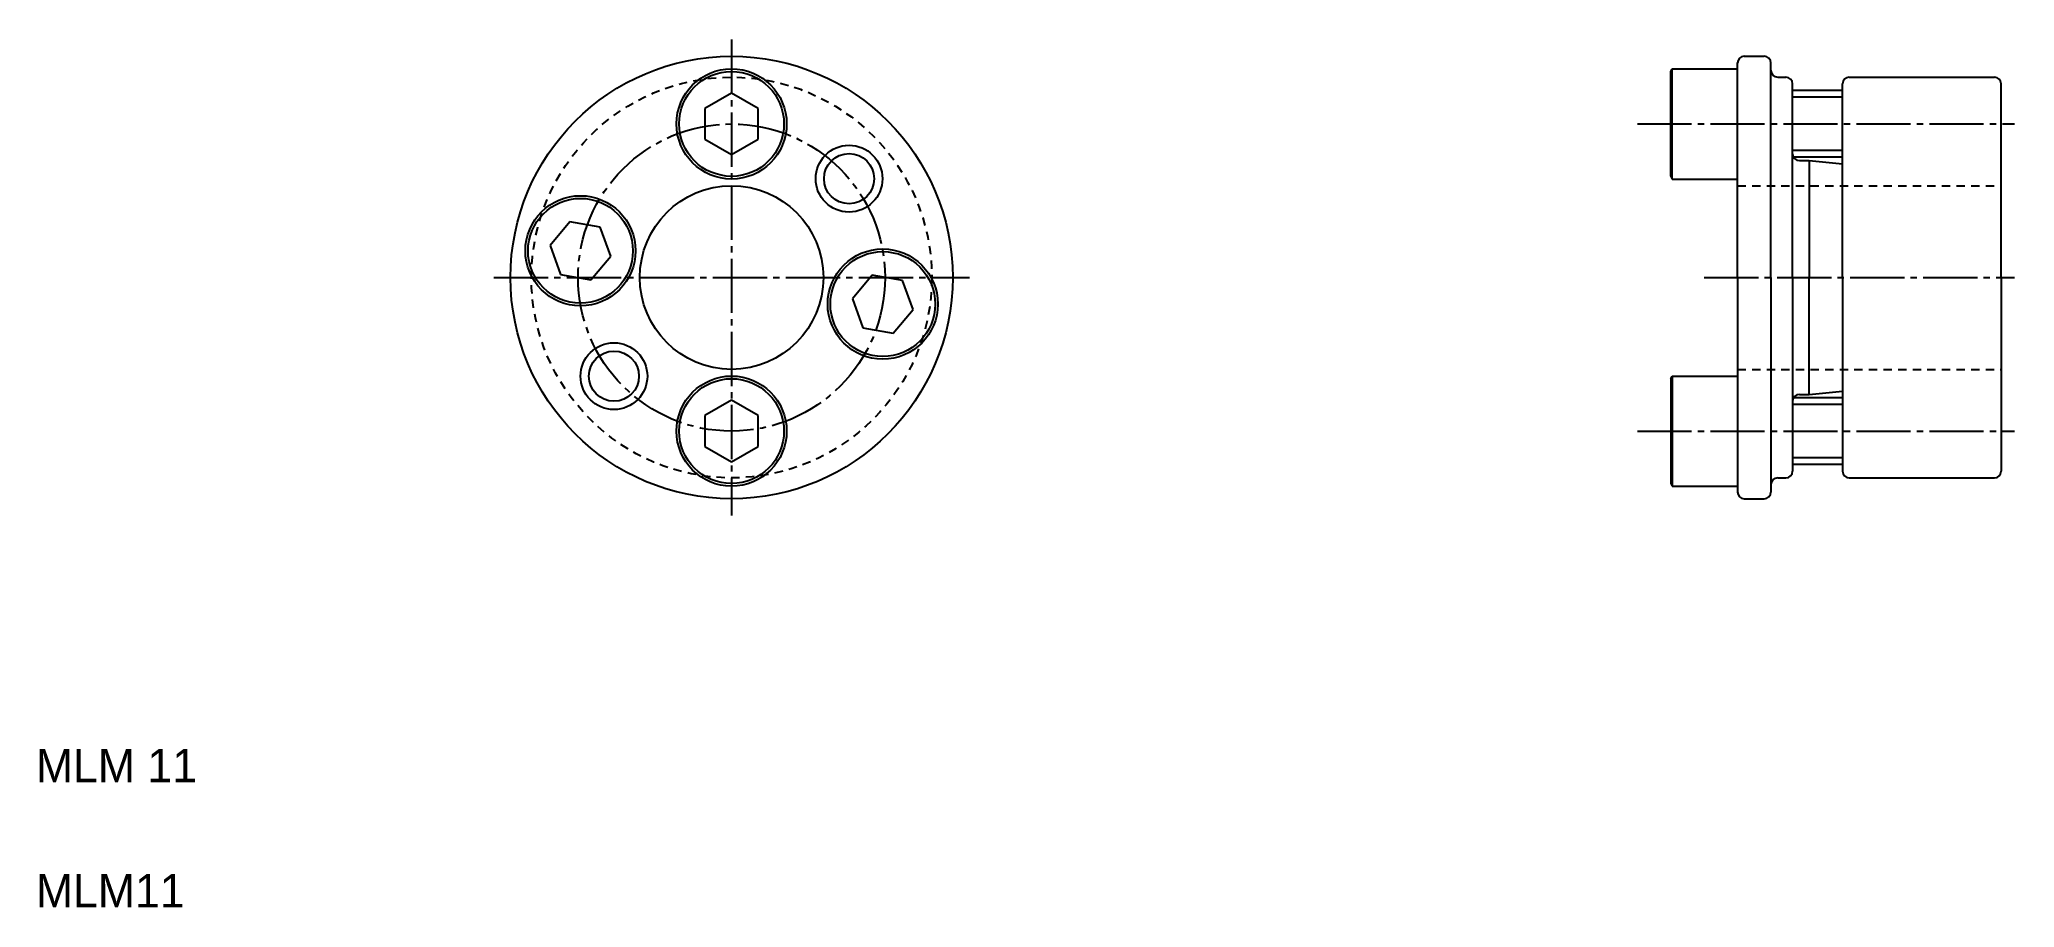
# Model space of a CAD drawing. Extents: x 5 to 124, y 5 to 57.
import ezdxf

# ---------------------------------------------------------------- set-up
doc = ezdxf.new("R2010")
doc.units = 0
doc.header["$LTSCALE"] = 0.25
doc.linetypes.add('CENTER', pattern=[17.5, 13, -1.5, 1.5, -1.5])
doc.linetypes.add('DASHED', pattern=[3.5, 2, -1.5])
doc.layers.get('0').update_dxf_attribs({"linetype": 'CONTINUOUS'})
doc.layers.add('CENTER', color=1, linetype='CENTER')

msp = doc.modelspace()

# ---------------------------------------------------------------- linework, layer by layer
for p, q in [((107.39, 55.98), (108.59, 55.98)), ((102.99, 55.07), (103.08, 55.23)), ((102.99, 48.8), (102.99, 55.07)), ((103.08, 48.63), (103.08, 55.23)), ((103.08, 55.23), (106.99, 55.23)), ((106.99, 42.73), (106.99, 55.58)), ((106.99, 48.63), (106.99, 55.23)), ((108.99, 42.73), (108.99, 55.58)), ((109.4, 54.73), (109.89, 54.73)), ((113.69, 54.73), (122.39, 54.73)), ((46.7, 53.78), (45.1, 52.86)), ((48.3, 52.86), (46.7, 53.78)), ((106.99, 49.93), (106.99, 53.93)), ((110.29, 42.73), (110.29, 54.33)), ((113.29, 53.93), (110.29, 53.93)), ((113.29, 42.73), (113.29, 54.33)), ((122.79, 42.73), (122.79, 54.33)), ((45.1, 52.86), (45.1, 51.01)), ((48.3, 51.01), (48.3, 52.86)), ((45.1, 51.01), (46.7, 50.09)), ((46.7, 50.09), (48.3, 51.01)), ((113.29, 49.93), (110.29, 49.93)), ((110.7, 49.73), (111.29, 49.73)), ((111.29, 49.73), (111.29, 42.73)), ((111.29, 49.73), (113.29, 49.53)), ((102.99, 48.8), (103.08, 48.63)), ((103.08, 48.63), (106.99, 48.63)), ((106.99, 49.16), (106.99, 49.16)), ((37, 46.07), (35.82, 44.65)), ((38.82, 45.75), (37, 46.07)), ((39.46, 44.01), (38.82, 45.75)), ((106.99, 45.95), (106.99, 45.95)), ((35.82, 44.65), (36.45, 42.92)), ((38.27, 42.6), (39.46, 44.01)), ((36.45, 42.92), (38.27, 42.6)), ((55.12, 42.87), (53.94, 41.46)), ((56.94, 42.55), (55.12, 42.87)), ((106.99, 42.73), (106.99, 29.88)), ((108.99, 42.73), (108.99, 29.88)), ((110.29, 42.73), (110.29, 31.13)), ((111.29, 35.73), (111.29, 42.73)), ((113.29, 42.73), (113.29, 31.13)), ((122.79, 42.73), (122.79, 31.13)), ((53.94, 41.46), (54.57, 39.72)), ((57.58, 40.82), (56.94, 42.55)), ((56.39, 39.4), (57.58, 40.82)), ((54.57, 39.72), (56.39, 39.4)), ((102.99, 36.67), (103.08, 36.83)), ((103.08, 36.83), (103.08, 30.23)), ((103.08, 36.83), (106.99, 36.83)), ((106.99, 36.83), (106.99, 30.23)), ((102.99, 36.67), (102.99, 30.4)), ((106.99, 35.53), (106.99, 31.53)), ((113.29, 35.53), (110.29, 35.53)), ((110.7, 35.73), (111.29, 35.73)), ((111.29, 35.73), (113.29, 35.93)), ((46.7, 35.38), (45.1, 34.46)), ((45.1, 34.46), (45.1, 32.61)), ((48.3, 34.46), (46.7, 35.38)), ((48.3, 32.61), (48.3, 34.46)), ((45.1, 32.61), (46.7, 31.69)), ((46.7, 31.69), (48.3, 32.61)), ((113.29, 31.53), (110.29, 31.53)), ((102.99, 30.4), (103.08, 30.23)), ((103.08, 30.23), (106.99, 30.23)), ((109.4, 30.73), (109.89, 30.73)), ((113.69, 30.73), (122.39, 30.73)), ((107.39, 29.48), (108.59, 29.48))]:
    msp.add_line(p, q)
at = {"color": 3}
for p, q in [((113.29, 53.53), (110.29, 53.53)), ((113.29, 50.33), (110.29, 50.33)), ((113.29, 35.13), (110.29, 35.13)), ((113.29, 31.93), (110.29, 31.93))]:
    msp.add_line(p, q, dxfattribs=at)
at = {"color": 3, "linetype": 'DASHED'}
for p, q in [((106.99, 48.23), (122.79, 48.23)), ((106.99, 37.23), (122.79, 37.23))]:
    msp.add_line(p, q, dxfattribs=at)
for centre, radius in [((46.7, 42.73), 13.25), ((46.7, 51.93), 3.3), ((46.7, 51.93), 3.14), ((53.74, 48.65), 1.5), ((37.64, 44.33), 3.3), ((37.64, 44.33), 3.14), ((46.7, 42.73), 5.5), ((55.76, 41.14), 3.3), ((55.76, 41.14), 3.14), ((39.65, 36.82), 1.5), ((46.7, 33.53), 3.3), ((46.7, 33.53), 3.14)]:
    msp.add_circle(centre, radius)
msp.add_circle((46.7, 42.73), 12, dxfattribs=at)
at = {"color": 3}
for centre in [(53.74, 48.65), (39.65, 36.82)]:
    msp.add_circle(centre, 2, dxfattribs=at)
for centre, radius, start, end in [((107.39, 55.58), 0.4, 90, 180), ((108.59, 55.58), 0.4, 0, 90), ((109.4, 55.14), 0.41, 180, 270), ((109.89, 54.33), 0.4, 0, 90), ((113.69, 54.33), 0.4, 90, 180), ((122.39, 54.33), 0.4, 0, 90), ((110.7, 50.14), 0.41, 180, 270), ((110.7, 35.32), 0.41, 90, 180), ((109.89, 31.13), 0.4, 270, 0), ((113.69, 31.13), 0.4, 180, 270), ((122.39, 31.13), 0.4, 270, 0), ((107.39, 29.88), 0.4, 180, 270), ((108.59, 29.88), 0.4, 270, 0), ((109.4, 30.32), 0.41, 90, 180)]:
    msp.add_arc(centre, radius, start, end)
at = {"layer": 'CENTER', "color": 1, "linetype": 'CENTER'}
for p, q in [((46.7, 56.98), (46.7, 28.48)), ((100.99, 51.93), (123.59, 51.93)), ((32.45, 42.73), (60.95, 42.73)), ((104.99, 42.73), (123.59, 42.73)), ((100.99, 33.53), (123.59, 33.53))]:
    msp.add_line(p, q, dxfattribs=at)
msp.add_circle((46.7, 42.73), 9.2, dxfattribs=at)

# ---------------------------------------------------------------- texts
for s, p in [('MLM 11', (5, 12.5)), ('MLM11', (5, 5))]:
    msp.add_text(s, height=2).set_placement(p)

doc.saveas('drawing.dxf')
